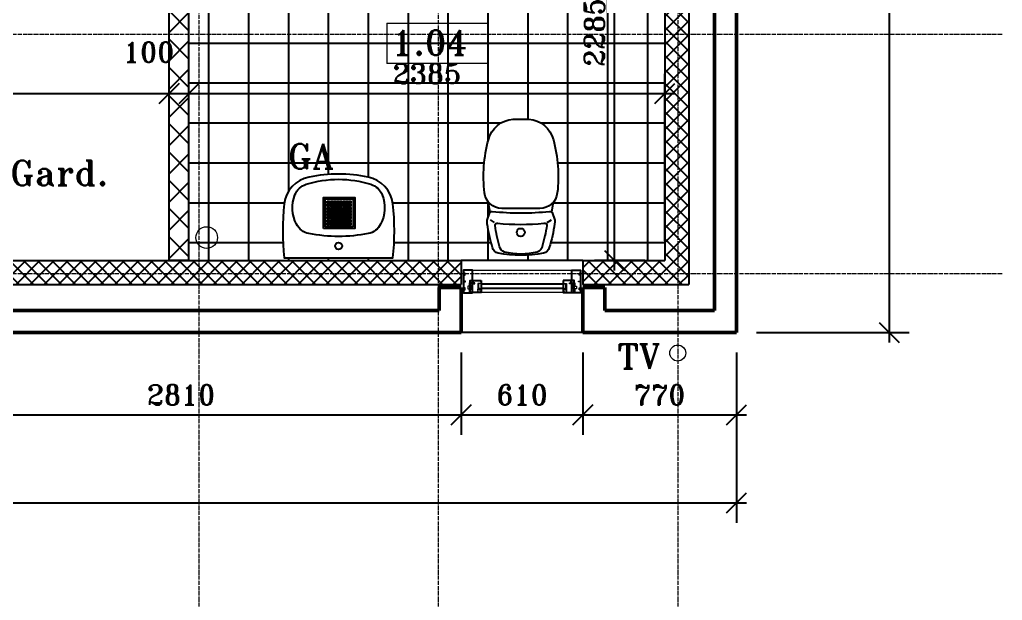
# Model space of a CAD drawing. Header units: millimetres. Extents: x -2 to 21000, y -2 to 14850.
# Drawn here: x 14258 to 19185, y 4951 to 7860 of the extents above; entities that cross this region are included whole.
import ezdxf

# ---------------------------------------------------------------- set-up
doc = ezdxf.new("R2010")
doc.units = ezdxf.units.MM
doc.linetypes.add('CENTERLINE', pattern=[27, 20, -3, 1, -3])
for name, color, linetype, lineweight in [('BETON', 1, 'Continuous', 25), ('DIM', 4, 'Continuous', 18), ('GASBETON', 2, 'Continuous', 25), ('MODUL', 8, 'CENTERLINE', 18), ('VINDUERDØRE', 6, 'Continuous', 18), ('YDER', 3, 'Continuous', 50)]:
    doc.layers.add(name, color=color, linetype=linetype, lineweight=lineweight)
for name, color, linetype in [('FLISER', 8, 'Continuous'), ('KONTUR', 7, 'Continuous'), ('SIGNATUR', 8, 'Continuous'), ('TEKST', 1, 'Continuous'), ('VVS', 191, 'Continuous')]:
    doc.layers.add(name, color=color, linetype=linetype)
doc.styles.add('ROMANT', font='romant.shx')
doc.dimstyles.new('MOLLEN', dxfattribs={"dimscale": 50, "dimtxt": 2, "dimasz": 2, "dimexe": 2, "dimexo": 2, "dimgap": 1, "dimtad": 1, "dimtoh": 1, "dimdec": 0, "dimzin": 0, "dimdsep": 46, "dimtxsty": 'ROMANT', "dimblk": 'OBLIQUE', "dimcen": 0, "dimdle": 1, "dimadec": 0, "dimazin": 0, "dimtfac": 1, "dimtdec": 0, "dimtix": 1, "dimtofl": 0, "dimtmove": 1, "dimatfit": 3, "dimldrblk": 'KRYDS', "dimfxl": 1, "dimtolj": 1, "dimtzin": 0, "dimarcsym": 0})
pattern_1 = [(45, (0, 0), (-35.35534, 35.35534), []), (135, (0, 0), (-35.35534, -35.35534), [])]

# ---------------------------------------------------------------- blocks, each defined once
blk = doc.blocks.new('_Oblique')
at = {"color": 0, "linetype": 'ByBlock', "lineweight": -2}
blk.add_line((-0.5, -0.5), (0.5, 0.5), dxfattribs=at)
blk = doc.blocks.new('*D79')
at = {"layer": 'DefPoints', "color": 0, "transparency": 16777216}
for p in [(17852.3, 10362.7), (17852.3, 6292.7), (18617.2, 6292.7)]:
    blk.add_point(p, dxfattribs=at)
at = {"layer": 'DIM', "color": 0, "lineweight": -2, "transparency": 16777216}
for p, q in [((18617.2, 10412.7), (18617.2, 6242.7)), ((17952.3, 10362.7), (18717.2, 10362.7)), ((17952.3, 6292.7), (18717.2, 6292.7))]:
    blk.add_line(p, q, dxfattribs=at)
at = {"layer": 'DIM', "color": 0, "lineweight": -2, "transparency": 16777216, "xscale": 100, "yscale": 100, "zscale": 100}
for p, rotation in [((18617.2, 10362.7), 90), ((18617.2, 6292.7), 270)]:
    blk.add_blockref('_Oblique', p, dxfattribs=dict(at, rotation=rotation))
at = {"layer": 'DIM', "color": 0, "transparency": 16777216, "insert": (18517.2, 8327.7), "char_height": 100, "attachment_point": 5, "rotation": 90, "style": 'ROMANT'}
blk.add_mtext('\\A1;4070', dxfattribs=at)
blk = doc.blocks.new('KRYDS')
at = {"color": 4}
for p, q in [((0, -1.5), (0, 1.5)), ((-1.5, 0), (1.5, 0))]:
    blk.add_line(p, q, dxfattribs=at)
blk.add_circle((0, 0), 0.75, dxfattribs=at)
blk = doc.blocks.new('*D80')
at = {"layer": 'DefPoints', "color": 0, "transparency": 16777216}
for p in [(2862.3, 6292.7), (17852.3, 5880.2), (17852.3, 5439.5)]:
    blk.add_point(p, dxfattribs=at)
at = {"layer": 'DIM', "color": 0, "lineweight": -2, "transparency": 16777216}
for p, q in [((2862.3, 6192.7), (2862.3, 5339.5)), ((17852.3, 5780.2), (17852.3, 5339.5)), ((2812.3, 5439.5), (17902.3, 5439.5))]:
    blk.add_line(p, q, dxfattribs=at)
at = {"layer": 'DIM', "color": 0, "lineweight": -2, "transparency": 16777216, "xscale": 100, "yscale": 100, "zscale": 100, "rotation": 180}
blk.add_blockref('_Oblique', (2862.3, 5439.5), dxfattribs=at)
at = {"layer": 'DIM', "color": 0, "lineweight": -2, "transparency": 16777216, "xscale": 100, "yscale": 100, "zscale": 100}
blk.add_blockref('_Oblique', (17852.3, 5439.5), dxfattribs=at)
at = {"layer": 'DIM', "color": 0, "transparency": 16777216, "insert": (10357.3, 5539.5), "char_height": 100, "attachment_point": 5, "style": 'ROMANT'}
blk.add_mtext('\\A1;14990', dxfattribs=at)
blk = doc.blocks.new('*D65')
at = {"layer": 'DefPoints', "color": 0, "transparency": 16777216}
for p in [(13662.3, 6292.7), (16472.3, 6292.7), (16472.3, 5880.2)]:
    blk.add_point(p, dxfattribs=at)
at = {"layer": 'DIM', "color": 0, "lineweight": -2, "transparency": 16777216}
for p, q in [((13662.3, 6192.7), (13662.3, 5780.2)), ((16472.3, 6192.7), (16472.3, 5780.2)), ((13612.3, 5880.2), (16522.3, 5880.2))]:
    blk.add_line(p, q, dxfattribs=at)
at = {"layer": 'DIM', "color": 0, "lineweight": -2, "transparency": 16777216, "xscale": 100, "yscale": 100, "zscale": 100, "rotation": 180}
blk.add_blockref('_Oblique', (13662.3, 5880.2), dxfattribs=at)
at = {"layer": 'DIM', "color": 0, "lineweight": -2, "transparency": 16777216, "xscale": 100, "yscale": 100, "zscale": 100}
blk.add_blockref('_Oblique', (16472.3, 5880.2), dxfattribs=at)
at = {"layer": 'DIM', "color": 0, "transparency": 16777216, "insert": (15067.3, 5980.2), "char_height": 100, "attachment_point": 5, "style": 'ROMANT'}
blk.add_mtext('\\A1;2810', dxfattribs=at)
blk = doc.blocks.new('*D66')
at = {"layer": 'DefPoints', "color": 0, "transparency": 16777216}
for p in [(16472.3, 6292.7), (17082.3, 6292.7), (17082.3, 5880.2)]:
    blk.add_point(p, dxfattribs=at)
at = {"layer": 'DIM', "color": 0, "lineweight": -2, "transparency": 16777216}
for p, q in [((16472.3, 6192.7), (16472.3, 5780.2)), ((17082.3, 6192.7), (17082.3, 5780.2)), ((16422.3, 5880.2), (17132.3, 5880.2))]:
    blk.add_line(p, q, dxfattribs=at)
at = {"layer": 'DIM', "color": 0, "lineweight": -2, "transparency": 16777216, "xscale": 100, "yscale": 100, "zscale": 100, "rotation": 180}
blk.add_blockref('_Oblique', (16472.3, 5880.2), dxfattribs=at)
at = {"layer": 'DIM', "color": 0, "lineweight": -2, "transparency": 16777216, "xscale": 100, "yscale": 100, "zscale": 100}
blk.add_blockref('_Oblique', (17082.3, 5880.2), dxfattribs=at)
at = {"layer": 'DIM', "color": 0, "transparency": 16777216, "insert": (16777.3, 5980.2), "char_height": 100, "attachment_point": 5, "style": 'ROMANT'}
blk.add_mtext('\\A1;610', dxfattribs=at)
blk = doc.blocks.new('*D67')
at = {"layer": 'DefPoints', "color": 0, "transparency": 16777216}
for p in [(17082.3, 6292.7), (17852.3, 6292.7), (17852.3, 5880.2)]:
    blk.add_point(p, dxfattribs=at)
at = {"layer": 'DIM', "color": 0, "lineweight": -2, "transparency": 16777216}
for p, q in [((17082.3, 6192.7), (17082.3, 5780.2)), ((17852.3, 6192.7), (17852.3, 5780.2)), ((17032.3, 5880.2), (17902.3, 5880.2))]:
    blk.add_line(p, q, dxfattribs=at)
at = {"layer": 'DIM', "color": 0, "lineweight": -2, "transparency": 16777216, "xscale": 100, "yscale": 100, "zscale": 100, "rotation": 180}
blk.add_blockref('_Oblique', (17082.3, 5880.2), dxfattribs=at)
at = {"layer": 'DIM', "color": 0, "lineweight": -2, "transparency": 16777216, "xscale": 100, "yscale": 100, "zscale": 100}
blk.add_blockref('_Oblique', (17852.3, 5880.2), dxfattribs=at)
at = {"layer": 'DIM', "color": 0, "transparency": 16777216, "insert": (17467.3, 5980.2), "char_height": 100, "attachment_point": 5, "style": 'ROMANT'}
blk.add_mtext('\\A1;770', dxfattribs=at)
blk = doc.blocks.new('*D16')
at = {"layer": 'DefPoints', "color": 0, "transparency": 16777216}
for p in [(17240.7, 8937.7), (17492.3, 8937.7), (17492.3, 6652.7)]:
    blk.add_point(p, dxfattribs=at)
at = {"layer": 'DIM', "color": 0, "lineweight": -2, "transparency": 16777216}
for p, q in [((17240.7, 6602.7), (17240.7, 8987.7)), ((17392.3, 8937.7), (17140.7, 8937.7)), ((17392.3, 6652.7), (17140.7, 6652.7))]:
    blk.add_line(p, q, dxfattribs=at)
at = {"layer": 'DIM', "color": 0, "lineweight": -2, "transparency": 16777216, "xscale": 100, "yscale": 100, "zscale": 100}
for p, rotation in [((17240.7, 8937.7), 90), ((17240.7, 6652.7), 270)]:
    blk.add_blockref('_Oblique', p, dxfattribs=dict(at, rotation=rotation))
at = {"layer": 'DIM', "color": 0, "transparency": 16777216, "insert": (17140.7, 7795.2), "char_height": 100, "attachment_point": 5, "rotation": 90, "style": 'ROMANT'}
blk.add_mtext('\\A1;2285', dxfattribs=at)
blk = doc.blocks.new('*D50')
at = {"layer": 'DefPoints', "color": 0, "transparency": 16777216}
for p in [(15007.3, 7489.1), (11617.3, 6652.7), (15007.3, 6652.7)]:
    blk.add_point(p, dxfattribs=at)
at = {"layer": 'DIM', "color": 0, "lineweight": -2, "transparency": 16777216}
for p, q in [((11617.3, 6752.7), (11617.3, 7589.1)), ((15007.3, 6752.7), (15007.3, 7589.1)), ((11567.3, 7489.1), (15057.3, 7489.1))]:
    blk.add_line(p, q, dxfattribs=at)
at = {"layer": 'DIM', "color": 0, "lineweight": -2, "transparency": 16777216, "xscale": 100, "yscale": 100, "zscale": 100, "rotation": 180}
blk.add_blockref('_Oblique', (11617.3, 7489.1), dxfattribs=at)
at = {"layer": 'DIM', "color": 0, "lineweight": -2, "transparency": 16777216, "xscale": 100, "yscale": 100, "zscale": 100}
blk.add_blockref('_Oblique', (15007.3, 7489.1), dxfattribs=at)
at = {"layer": 'DIM', "color": 0, "transparency": 16777216, "insert": (13312.3, 7589.1), "char_height": 100, "attachment_point": 5, "style": 'ROMANT'}
blk.add_mtext('\\A1;3390', dxfattribs=at)
blk = doc.blocks.new('*D51')
at = {"layer": 'DefPoints', "color": 0, "transparency": 16777216}
for p in [(15107.3, 7489.1), (15007.3, 6652.7), (15107.3, 6652.7)]:
    blk.add_point(p, dxfattribs=at)
at = {"layer": 'DIM', "color": 0, "lineweight": -2, "transparency": 16777216}
for p, q in [((15007.3, 6752.7), (15007.3, 7589.1)), ((15107.3, 6752.7), (15107.3, 7589.1)), ((14957.3, 7489.1), (15157.3, 7489.1))]:
    blk.add_line(p, q, dxfattribs=at)
at = {"layer": 'DIM', "color": 0, "lineweight": -2, "transparency": 16777216, "xscale": 100, "yscale": 100, "zscale": 100, "rotation": 180}
blk.add_blockref('_Oblique', (15007.3, 7489.1), dxfattribs=at)
at = {"layer": 'DIM', "color": 0, "lineweight": -2, "transparency": 16777216, "xscale": 100, "yscale": 100, "zscale": 100}
blk.add_blockref('_Oblique', (15107.3, 7489.1), dxfattribs=at)
at = {"layer": 'DIM', "color": 0, "transparency": 16777216, "insert": (14905, 7697.4), "char_height": 100, "attachment_point": 5, "style": 'ROMANT'}
blk.add_mtext('\\A1;100', dxfattribs=at)
blk = doc.blocks.new('*D52')
at = {"layer": 'DefPoints', "color": 0, "transparency": 16777216}
for p in [(17492.3, 7489.1), (15107.3, 6652.7), (17492.3, 6652.7)]:
    blk.add_point(p, dxfattribs=at)
at = {"layer": 'DIM', "color": 0, "lineweight": -2, "transparency": 16777216}
for p, q in [((15107.3, 6752.7), (15107.3, 7589.1)), ((17492.3, 6752.7), (17492.3, 7589.1)), ((15057.3, 7489.1), (17542.3, 7489.1))]:
    blk.add_line(p, q, dxfattribs=at)
at = {"layer": 'DIM', "color": 0, "lineweight": -2, "transparency": 16777216, "xscale": 100, "yscale": 100, "zscale": 100, "rotation": 180}
blk.add_blockref('_Oblique', (15107.3, 7489.1), dxfattribs=at)
at = {"layer": 'DIM', "color": 0, "lineweight": -2, "transparency": 16777216, "xscale": 100, "yscale": 100, "zscale": 100}
blk.add_blockref('_Oblique', (17492.3, 7489.1), dxfattribs=at)
at = {"layer": 'DIM', "color": 0, "transparency": 16777216, "insert": (16299.8, 7589.1), "char_height": 100, "attachment_point": 5, "style": 'ROMANT'}
blk.add_mtext('\\A1;2385', dxfattribs=at)
blk = doc.blocks.new('V610')
for p, q in [((-19.7, 99), (-19.7, 511)), ((3.3, 511), (3.3, 99))]:
    blk.add_line(p, q)
for points in [[(-41.5, 554), (71.5, 554), (71.5, 598), (-41.5, 598)], [(20, 511), (-40, 511), (-40, 566), (20, 566)], [(20, 99), (-40, 99), (-40, 44), (20, 44)], [(-41.5, 56), (71.5, 56), (71.5, 12), (-41.5, 12)]]:
    blk.add_lwpolyline(points, close=True)

msp = doc.modelspace()

# ---------------------------------------------------------------- hatches: boundary and pattern name
at = {"layer": 'SIGNATUR'}
h = msp.add_hatch(dxfattribs=at)
h.set_pattern_fill('_USER', color=256, scale=100, angle=45, style=0, double=1, pattern_type=0)
h.set_pattern_definition([(45, (0, 0), (-70.7107, 70.7107), []), (135, (0, 0), (-70.7107, -70.7107), [])])
h.paths.add_polyline_path([(11617.3, 9037.7), (11617.3, 8937.7), (12316.9, 8937.7), (12316.9, 9037.7)])
h.paths.add_polyline_path([(13712.3, 12522.7), (13592.3, 12522.7), (13592.3, 10173.1), (13712.3, 10173.1)])
h.paths.add_polyline_path([(17492.3, 8937.7), (17492.3, 9037.7), (14902.3, 9037.7), (14902.3, 8937.7), (15007.3, 8937.7), (15007.3, 8837.5), (15107.3, 8837.5), (15107.3, 8937.7)])
h.paths.add_polyline_path([(15107.3, 6652.7), (15007.3, 6652.7), (15007.3, 7927.5), (15107.3, 7927.5)])
edge = h.paths.add_edge_path()
edge.add_line((13592.3, 9037.7), (13592.3, 9263.1))
edge.add_line((13712.3, 9037.7), (13992.3, 9037.7))
edge.add_line((13712.3, 9263.1), (13712.2, 9037.7))
edge.add_line((13712.3, 9263.1), (13592.3, 9263.1))
edge.add_line((13226.9, 8937.7), (13226.9, 9037.7))
edge.add_line((15007.3, 7927.5), (15107.3, 7927.5))
edge.add_line((13226.9, 9037.7), (13592.3, 9037.7))
edge.add_line((13226.9, 8937.7), (13992.3, 8937.7))
edge.add_line((14902.3, 8937.7), (14902.3, 9037.7))
edge.add_line((13992.3, 8937.7), (13992.3, 9037.7))
h = msp.add_hatch(dxfattribs=at)
h.set_pattern_fill('_USER', color=256, scale=50, angle=45, style=0, double=1, pattern_type=0)
h.set_pattern_definition(pattern_1)
h.paths.add_polyline_path([(17082.3, 6652.7), (17492.3, 6652.7), (17492.3, 8937.7), (17492.3, 10362.7), (17612.3, 10362.7), (17612.3, 6532.7), (17082.3, 6532.7)])
edge = h.paths.add_edge_path(flags=17)
edge.add_line((17492.3, 10362.7), (17612.3, 10362.7))
edge.add_line((17492.3, 10362.7), (17492.3, 10272.7))
h = msp.add_hatch(dxfattribs=at)
h.set_pattern_fill('_USER', color=256, scale=50, angle=45, style=0, double=1, pattern_type=0)
h.set_pattern_definition(pattern_1)
h.paths.add_polyline_path([(16472.3, 6652.7), (16472.3, 6532.7), (13662.3, 6532.7), (13662.3, 6652.7), (15007.3, 6652.7)])
edge = h.paths.add_edge_path()
edge.add_line((16472.3, 6652.7), (16472.3, 6532.7))

# ---------------------------------------------------------------- linework, layer by layer
at = {"layer": 'BETON'}
for p, q in [((17612.3, 10362.7), (17612.3, 6532.7)), ((17492.3, 8937.7), (17492.3, 6652.7)), ((13662.3, 6652.7), (15007.3, 6652.7)), ((15007.3, 6652.7), (16472.3, 6652.7)), ((16472.3, 6652.7), (16472.3, 6532.7)), ((16472.3, 6652.7), (16472.3, 6532.7)), ((17082.3, 6652.7), (17082.3, 6532.7)), ((17082.3, 6652.7), (17492.3, 6652.7)), ((13662.3, 6532.7), (16472.3, 6532.7)), ((17082.3, 6532.7), (17612.3, 6532.7))]:
    msp.add_line(p, q, dxfattribs=at)
at = {"layer": 'DIM'}
for p, q in [((16099.2, 7841.6), (16604.1, 7841.6)), ((16099.2, 7841.6), (16099.2, 7640.3)), ((16604.1, 7841.6), (16604.1, 7640.3)), ((16604.1, 7640.3), (16099.2, 7640.3))]:
    msp.add_line(p, q, dxfattribs=at)
at = {"layer": 'FLISER'}
for p, q in [((15207.3, 6652.7), (15207.3, 8937.7)), ((15407.3, 6652.7), (15407.3, 8937.7)), ((15607.3, 7000.9), (15607.3, 8937.7)), ((15807.3, 7084.5), (15807.3, 8937.7)), ((16007.3, 7071.1), (16007.3, 8937.7)), ((16207.3, 6652.7), (16207.3, 8937.7)), ((16407.3, 6652.7), (16407.3, 8937.7)), ((16607.3, 7252.8), (16607.3, 8937.7)), ((16807.3, 7361), (16807.3, 8937.7)), ((17007.3, 6652.7), (17007.3, 8937.7)), ((17207.3, 6652.7), (17207.3, 8937.7)), ((17407.3, 6652.7), (17407.3, 8937.7)), ((15107.3, 7742.7), (17492.3, 7742.7)), ((15107.3, 7542.7), (17492.3, 7542.7)), ((15107.3, 7342.7), (16253.5, 7342.7)), ((16207.3, 7342.7), (16672, 7342.7)), ((16870.8, 7342.7), (17492.3, 7342.7)), ((15107.3, 7142.7), (16207.3, 7142.7)), ((16207.3, 7142.7), (16587.6, 7142.7)), ((16955.2, 7142.7), (17492.3, 7142.7)), ((15790.1, 6961.5), (15930.1, 6961.5)), ((15790.1, 6821.5), (15790.1, 6961.5)), ((15930.1, 6961.5), (15930.1, 6821.5)), ((16607.3, 6872.3), (16607.3, 6947.7)), ((15107.3, 6942.7), (15585.8, 6942.7)), ((16128.4, 6942.7), (16193.1, 6942.7)), ((16128.4, 6942.7), (16611.6, 6942.7)), ((16931.2, 6942.7), (17492.3, 6942.7)), ((15930.1, 6821.5), (15790.1, 6821.5)), ((16607.3, 6652.7), (16607.3, 6808.6)), ((15107.3, 6742.7), (15578.5, 6742.7)), ((16135.7, 6742.7), (16203.6, 6742.7)), ((16135.7, 6742.7), (16622.1, 6742.7)), ((16207.3, 6652.7), (16207.3, 6729)), ((16920.7, 6742.7), (17492.3, 6742.7)), ((15407.3, 6652.7), (15407.3, 6666.1)), ((15607.3, 6652.7), (15607.3, 6666.1)), ((15807.3, 6652.7), (15807.3, 6666.1)), ((16007.3, 6652.7), (16007.3, 6666.1)), ((16407.3, 6652.7), (16407.3, 6681.8)), ((16807.3, 6652.7), (16807.3, 6680.4))]:
    msp.add_line(p, q, dxfattribs=at)
msp.add_lwpolyline([(15782.1, 6813.5), (15782.1, 6969.5), (15938.1, 6969.5), (15938.1, 6813.5)], close=True, dxfattribs=at)
for points in [[(15800.6, 6950.5), (15810.6, 6950.5), (15810.6, 6940.5), (15800.6, 6940.5), (15800.6, 6950.5)], [(15816.1, 6950.5), (15826.1, 6950.5), (15826.1, 6940.5), (15816.1, 6940.5), (15816.1, 6950.5)], [(15831.6, 6950.5), (15841.6, 6950.5), (15841.6, 6940.5), (15831.6, 6940.5), (15831.6, 6950.5)], [(15847.1, 6950.5), (15857.1, 6950.5), (15857.1, 6940.5), (15847.1, 6940.5), (15847.1, 6950.5)], [(15862.6, 6950.5), (15872.6, 6950.5), (15872.6, 6940.5), (15862.6, 6940.5), (15862.6, 6950.5)], [(15878.1, 6950.5), (15888.1, 6950.5), (15888.1, 6940.5), (15878.1, 6940.5), (15878.1, 6950.5)], [(15893.6, 6950.5), (15903.6, 6950.5), (15903.6, 6940.5), (15893.6, 6940.5), (15893.6, 6950.5)], [(15909.1, 6950.5), (15919.1, 6950.5), (15919.1, 6940.5), (15909.1, 6940.5), (15909.1, 6950.5)], [(15800.6, 6935), (15810.6, 6935), (15810.6, 6925), (15800.6, 6925), (15800.6, 6935)], [(15800.6, 6919.5), (15810.6, 6919.5), (15810.6, 6909.5), (15800.6, 6909.5), (15800.6, 6919.5)], [(15800.6, 6904), (15810.6, 6904), (15810.6, 6894), (15800.6, 6894), (15800.6, 6904)], [(15816.1, 6935), (15826.1, 6935), (15826.1, 6925), (15816.1, 6925), (15816.1, 6935)], [(15816.1, 6919.5), (15826.1, 6919.5), (15826.1, 6909.5), (15816.1, 6909.5), (15816.1, 6919.5)], [(15816.1, 6904), (15826.1, 6904), (15826.1, 6894), (15816.1, 6894), (15816.1, 6904)], [(15831.6, 6935), (15841.6, 6935), (15841.6, 6925), (15831.6, 6925), (15831.6, 6935)], [(15831.6, 6919.5), (15841.6, 6919.5), (15841.6, 6909.5), (15831.6, 6909.5), (15831.6, 6919.5)], [(15831.6, 6904), (15841.6, 6904), (15841.6, 6894), (15831.6, 6894), (15831.6, 6904)], [(15847.1, 6935), (15857.1, 6935), (15857.1, 6925), (15847.1, 6925), (15847.1, 6935)], [(15847.1, 6919.5), (15857.1, 6919.5), (15857.1, 6909.5), (15847.1, 6909.5), (15847.1, 6919.5)], [(15847.1, 6904), (15857.1, 6904), (15857.1, 6894), (15847.1, 6894), (15847.1, 6904)], [(15862.6, 6935), (15872.6, 6935), (15872.6, 6925), (15862.6, 6925), (15862.6, 6935)], [(15862.6, 6919.5), (15872.6, 6919.5), (15872.6, 6909.5), (15862.6, 6909.5), (15862.6, 6919.5)], [(15862.6, 6904), (15872.6, 6904), (15872.6, 6894), (15862.6, 6894), (15862.6, 6904)], [(15878.1, 6935), (15888.1, 6935), (15888.1, 6925), (15878.1, 6925), (15878.1, 6935)], [(15878.1, 6919.5), (15888.1, 6919.5), (15888.1, 6909.5), (15878.1, 6909.5), (15878.1, 6919.5)], [(15878.1, 6904), (15888.1, 6904), (15888.1, 6894), (15878.1, 6894), (15878.1, 6904)], [(15893.6, 6935), (15903.6, 6935), (15903.6, 6925), (15893.6, 6925), (15893.6, 6935)], [(15893.6, 6919.5), (15903.6, 6919.5), (15903.6, 6909.5), (15893.6, 6909.5), (15893.6, 6919.5)], [(15893.6, 6904), (15903.6, 6904), (15903.6, 6894), (15893.6, 6894), (15893.6, 6904)], [(15909.1, 6935), (15919.1, 6935), (15919.1, 6925), (15909.1, 6925), (15909.1, 6935)], [(15909.1, 6919.5), (15919.1, 6919.5), (15919.1, 6909.5), (15909.1, 6909.5), (15909.1, 6919.5)], [(15909.1, 6904), (15919.1, 6904), (15919.1, 6894), (15909.1, 6894), (15909.1, 6904)], [(15800.6, 6888.5), (15810.6, 6888.5), (15810.6, 6878.5), (15800.6, 6878.5), (15800.6, 6888.5)], [(15800.6, 6873), (15810.6, 6873), (15810.6, 6863), (15800.6, 6863), (15800.6, 6873)], [(15800.6, 6857.5), (15810.6, 6857.5), (15810.6, 6847.5), (15800.6, 6847.5), (15800.6, 6857.5)], [(15816.1, 6888.5), (15826.1, 6888.5), (15826.1, 6878.5), (15816.1, 6878.5), (15816.1, 6888.5)], [(15816.1, 6873), (15826.1, 6873), (15826.1, 6863), (15816.1, 6863), (15816.1, 6873)], [(15816.1, 6857.5), (15826.1, 6857.5), (15826.1, 6847.5), (15816.1, 6847.5), (15816.1, 6857.5)], [(15831.6, 6888.5), (15841.6, 6888.5), (15841.6, 6878.5), (15831.6, 6878.5), (15831.6, 6888.5)], [(15831.6, 6873), (15841.6, 6873), (15841.6, 6863), (15831.6, 6863), (15831.6, 6873)], [(15831.6, 6857.5), (15841.6, 6857.5), (15841.6, 6847.5), (15831.6, 6847.5), (15831.6, 6857.5)], [(15847.1, 6888.5), (15857.1, 6888.5), (15857.1, 6878.5), (15847.1, 6878.5), (15847.1, 6888.5)], [(15847.1, 6873), (15857.1, 6873), (15857.1, 6863), (15847.1, 6863), (15847.1, 6873)], [(15847.1, 6857.5), (15857.1, 6857.5), (15857.1, 6847.5), (15847.1, 6847.5), (15847.1, 6857.5)], [(15862.6, 6888.5), (15872.6, 6888.5), (15872.6, 6878.5), (15862.6, 6878.5), (15862.6, 6888.5)], [(15862.6, 6873), (15872.6, 6873), (15872.6, 6863), (15862.6, 6863), (15862.6, 6873)], [(15862.6, 6857.5), (15872.6, 6857.5), (15872.6, 6847.5), (15862.6, 6847.5), (15862.6, 6857.5)], [(15878.1, 6888.5), (15888.1, 6888.5), (15888.1, 6878.5), (15878.1, 6878.5), (15878.1, 6888.5)], [(15878.1, 6873), (15888.1, 6873), (15888.1, 6863), (15878.1, 6863), (15878.1, 6873)], [(15878.1, 6857.5), (15888.1, 6857.5), (15888.1, 6847.5), (15878.1, 6847.5), (15878.1, 6857.5)], [(15893.6, 6888.5), (15903.6, 6888.5), (15903.6, 6878.5), (15893.6, 6878.5), (15893.6, 6888.5)], [(15893.6, 6873), (15903.6, 6873), (15903.6, 6863), (15893.6, 6863), (15893.6, 6873)], [(15893.6, 6857.5), (15903.6, 6857.5), (15903.6, 6847.5), (15893.6, 6847.5), (15893.6, 6857.5)], [(15909.1, 6888.5), (15919.1, 6888.5), (15919.1, 6878.5), (15909.1, 6878.5), (15909.1, 6888.5)], [(15909.1, 6873), (15919.1, 6873), (15919.1, 6863), (15909.1, 6863), (15909.1, 6873)], [(15909.1, 6857.5), (15919.1, 6857.5), (15919.1, 6847.5), (15909.1, 6847.5), (15909.1, 6857.5)], [(15800.6, 6842), (15810.6, 6842), (15810.6, 6832), (15800.6, 6832), (15800.6, 6842)], [(15816.1, 6842), (15826.1, 6842), (15826.1, 6832), (15816.1, 6832), (15816.1, 6842)], [(15831.6, 6842), (15841.6, 6842), (15841.6, 6832), (15831.6, 6832), (15831.6, 6842)], [(15847.1, 6842), (15857.1, 6842), (15857.1, 6832), (15847.1, 6832), (15847.1, 6842)], [(15862.6, 6842), (15872.6, 6842), (15872.6, 6832), (15862.6, 6832), (15862.6, 6842)], [(15878.1, 6842), (15888.1, 6842), (15888.1, 6832), (15878.1, 6832), (15878.1, 6842)], [(15893.6, 6842), (15903.6, 6842), (15903.6, 6832), (15893.6, 6832), (15893.6, 6842)], [(15909.1, 6842), (15919.1, 6842), (15919.1, 6832), (15909.1, 6832), (15909.1, 6842)]]:
    msp.add_lwpolyline(points, dxfattribs=at)
at = {"layer": 'GASBETON'}
for p, q in [((15007.3, 6652.7), (15007.3, 7927.5)), ((15107.3, 6652.7), (15107.3, 7927.5)), ((15107.3, 6652.7), (15007.3, 6652.7))]:
    msp.add_line(p, q, dxfattribs=at)
at = {"layer": 'KONTUR'}
for p, q in [((17082.3, 6652.7), (16472.3, 6652.7)), ((17082.3, 6292.7), (16472.3, 6292.7))]:
    msp.add_line(p, q, dxfattribs=at)
at = {"layer": 'MODUL'}
for p, q in [((15157.3, 13958.9), (15157.3, 4656.1)), ((15157.3, 13958.9), (15157.3, 4656.1)), ((16357.3, 13958.9), (16357.3, 4656.1)), ((17557.3, 13958.9), (17557.3, 4656.1)), ((1208.3, 7787.7), (19184.9, 7787.7)), ((1208.3, 6587.7), (19184.9, 6587.7))]:
    msp.add_line(p, q, dxfattribs=at)
at = {"layer": 'VINDUERDØRE'}
for p, q in [((16525.3, 6604.2), (17029.3, 6604.2)), ((16559.4, 6536), (16559.4, 6513)), ((16559.4, 6513), (16995.3, 6513)), ((16561.4, 6539), (16561.4, 6536)), ((16571.4, 6539), (16571.4, 6536)), ((16571.4, 6536), (16995.3, 6536)), ((16983.3, 6539), (16983.3, 6536)), ((16993.3, 6539), (16993.3, 6536)), ((16995.3, 6536), (16995.3, 6513)), ((17002.3, 6492.7), (16552.4, 6492.7))]:
    msp.add_line(p, q, dxfattribs=at)
for points in [[(16509.4, 6491.2), (16487.3, 6491.2, -0.414214), (16484.3, 6494.2), (16484.3, 6496.9), (16486.8, 6506.2), (16491.3, 6506.2), (16491.3, 6516.2), (16484.3, 6516.2), (16484.3, 6546.2), (16494.3, 6546.2), (16494.3, 6549.2), (16484.3, 6549.2), (16484.3, 6579.2), (16491.3, 6579.2), (16491.3, 6589.2), (16486.8, 6589.2), (16484.3, 6598.5), (16484.3, 6601.2, -0.414214), (16487.3, 6604.2), (16525.3, 6604.2, -0.414214), (16528.3, 6601.2), (16528.3, 6542.7, -0.414214), (16526.8, 6541.2), (16512.3, 6541.2), (16512.3, 6524.6), (16505.3, 6524.6), (16505.3, 6512.2), (16512.3, 6512.2), (16512.3, 6493.8, -0.378866)], [(17045.3, 6491.2), (17067.3, 6491.2, 0.414214), (17070.3, 6494.2), (17070.3, 6496.9), (17067.8, 6506.2), (17063.3, 6506.2), (17063.3, 6516.2), (17070.3, 6516.2), (17070.3, 6546.2), (17060.3, 6546.2), (17060.3, 6549.2), (17070.3, 6549.2), (17070.3, 6579.2), (17063.3, 6579.2), (17063.3, 6589.2), (17067.8, 6589.2), (17070.3, 6598.5), (17070.3, 6601.2, 0.414214), (17067.3, 6604.2), (17029.3, 6604.2, 0.414214), (17026.3, 6601.2), (17026.3, 6542.7, 0.414214), (17027.8, 6541.2), (17042.3, 6541.2), (17042.3, 6524.6), (17049.3, 6524.6), (17049.3, 6512.2), (17042.3, 6512.2), (17042.3, 6493.8, 0.378866)], [(16516.3, 6498.7), (16519.3, 6499), (16519.3, 6502.4), (16516.3, 6502.7), (16516.3, 6509.7), (16522.3, 6509.7), (16522.3, 6527), (16519.3, 6527), (16519.3, 6534.2, -0.414214), (16521.3, 6536.2), (16540.3, 6536.2), (16540.3, 6541.2), (16532.8, 6541.2), (16532.8, 6549.7, -0.414214), (16535.8, 6552.7), (16566.3, 6552.7, -0.354119), (16569.2, 6550.3), (16571.4, 6540.2, -0.476976), (16570.4, 6539), (16555.3, 6539), (16555.3, 6495.3, -0.378866), (16552.4, 6492.7), (16519.3, 6492.7, -0.414214), (16516.3, 6495.7)], [(17038.3, 6498.7), (17035.3, 6499), (17035.3, 6502.4), (17038.3, 6502.7), (17038.3, 6509.7), (17032.3, 6509.7), (17032.3, 6527), (17035.3, 6527), (17035.3, 6534.2, 0.414214), (17033.3, 6536.2), (17014.3, 6536.2), (17014.3, 6541.2), (17021.8, 6541.2), (17021.8, 6549.7, 0.414214), (17018.8, 6552.7), (16988.4, 6552.7, 0.354119), (16985.5, 6550.3), (16983.3, 6540.2, 0.476976), (16984.3, 6539), (16999.3, 6539), (16999.3, 6495.3, 0.378866), (17002.3, 6492.7), (17035.3, 6492.7, 0.414214), (17038.3, 6495.7)], [(16555.3, 6505), (16555.3, 6510), (16562.5, 6510), (16562.5, 6505.8), (16566.1, 6505.8), (16566.1, 6510), (16571.3, 6510), (16567.1, 6496.1, -0.329751), (16564.2, 6494), (16561.3, 6494, -0.365977), (16558.4, 6496.5), (16555.3, 6496.5), (16555.3, 6501), (16556.8, 6501), (16556.8, 6505)], [(16560.3, 6512), (16560.3, 6510), (16563, 6510), (16563.5, 6509), (16562.9, 6509.2, 0.548619), (16562.6, 6509), (16562.6, 6508.9, 0.291473), (16562.8, 6508.6), (16563.5, 6508.3), (16563.5, 6507.5), (16562.9, 6507.8, 0.548619), (16562.6, 6507.5), (16562.6, 6507.4, 0.291473), (16562.8, 6507.2), (16564.3, 6506.5), (16566, 6507.3, 0.291473), (16566.1, 6507.5), (16566.1, 6507.6, 0.548619), (16565.8, 6507.8), (16565.1, 6507.5), (16565.1, 6508.3), (16566, 6508.7, 0.291473), (16566.1, 6509), (16566.1, 6509.1, 0.548619), (16565.8, 6509.3), (16565.1, 6509), (16565.6, 6510), (16571.3, 6510), (16571.1, 6509.1, 0.482267), (16571.2, 6509), (16571.3, 6509, 0.386642), (16571.5, 6509.1, -0.041462), (16571.9, 6510.5, -0.253532), (16573.5, 6512.7, 0.40376), (16573.6, 6512.8), (16573.5, 6512.9, 0.306179), (16573.4, 6513, 0.216676), (16570.3, 6511.4, -0.229394), (16570.1, 6511.3), (16569.1, 6511.3, -0.608413), (16568.9, 6511.7, -0.133895), (16570, 6512.7, 0.40376), (16570.1, 6512.8), (16570, 6512.9, 0.306179), (16569.9, 6513, 0.216676), (16566.9, 6511.4, -0.229394), (16566.6, 6511.3), (16566.4, 6511.3, -0.432652), (16565.8, 6511.9, 0.432652), (16564.8, 6513), (16561.3, 6513, 0.414214)], [(16994.4, 6512), (16994.4, 6510), (16991.7, 6510), (16991.2, 6509), (16991.7, 6509.2, -0.548619), (16992.1, 6509), (16992.1, 6508.9, -0.291473), (16991.9, 6508.6), (16991.2, 6508.3), (16991.2, 6507.5), (16991.7, 6507.8, -0.548619), (16992.1, 6507.5), (16992.1, 6507.4, -0.291473), (16991.9, 6507.2), (16990.4, 6506.5), (16988.7, 6507.3, -0.291473), (16988.5, 6507.5), (16988.5, 6507.6, -0.548619), (16988.9, 6507.8), (16989.6, 6507.5), (16989.6, 6508.3), (16988.7, 6508.7, -0.291473), (16988.5, 6509), (16988.5, 6509.1, -0.548619), (16988.9, 6509.3), (16989.6, 6509), (16989.1, 6510), (16983.3, 6510), (16983.6, 6509.1, -0.482267), (16983.5, 6509), (16983.3, 6509, -0.386642), (16983.2, 6509.1, 0.041462), (16982.8, 6510.5, 0.253532), (16981.2, 6512.7, -0.40376), (16981.1, 6512.8), (16981.2, 6512.9, -0.306179), (16981.3, 6513, -0.216676), (16984.3, 6511.4, 0.229394), (16984.6, 6511.3), (16985.6, 6511.3, 0.608413), (16985.8, 6511.7, 0.133895), (16984.7, 6512.7, -0.40376), (16984.6, 6512.8), (16984.7, 6512.9, -0.306179), (16984.8, 6513, -0.216676), (16987.8, 6511.4, 0.229394), (16988.1, 6511.3), (16988.3, 6511.3, 0.432652), (16988.9, 6511.9, -0.432652), (16989.9, 6513), (16993.4, 6513, -0.414214)], [(16999.3, 6505), (16999.3, 6510), (16992.1, 6510), (16992.1, 6505.8), (16988.5, 6505.8), (16988.5, 6510), (16983.3, 6510), (16987.6, 6496.1, 0.329751), (16990.5, 6494), (16993.3, 6494, 0.365977), (16996.3, 6496.5), (16999.3, 6496.5), (16999.3, 6501), (16997.8, 6501), (16997.8, 6505)]]:
    msp.add_lwpolyline(points, format="xyb", close=True, dxfattribs=at)
for points in [[(16534.2, 6541.1, 0.414214), (16534.2, 6540.7), (16536.1, 6538.1, -0.628146), (16535.9, 6537.6), (16533.7, 6537.6, -0.421557), (16532.7, 6538.7), (16532.8, 6542.5, 0.414214), (16532.7, 6542.6), (16532.6, 6542.6, 0.414214), (16531.8, 6541.9), (16531.7, 6538.6, -0.406908), (16530.7, 6537.6), (16524.1, 6537.6, -0.414214), (16523.1, 6538.6), (16523.1, 6538.8, -0.322799), (16523.7, 6539.8, -0.044021), (16527.6, 6540.3, 0.352922), (16528, 6541, 0.386143), (16527.6, 6541.2, 0.055824), (16522.6, 6540.4, 0.342429), (16521.9, 6539.5), (16521.9, 6536.2), (16538.6, 6536.2, 0.414214), (16539.4, 6537), (16539.4, 6537.6, 0.116544), (16539.3, 6537.7), (16536.7, 6541.1, 0.414214), (16536.3, 6541.1, 0.414223), (16536.3, 6540.7), (16538.2, 6538.1, -0.628146), (16538, 6537.6), (16537.2, 6537.6), (16534.6, 6541.1, 0.414214), (16534.2, 6541.1)], [(17020.5, 6541.1, -0.414214), (17020.5, 6540.7), (17018.6, 6538.1, 0.628146), (17018.8, 6537.6), (17020.9, 6537.6, 0.421557), (17021.9, 6538.7), (17021.8, 6542.5, -0.414214), (17022, 6542.6), (17022, 6542.6, -0.414214), (17022.9, 6541.9), (17022.9, 6538.6, 0.406908), (17023.9, 6537.6), (17030.6, 6537.6, 0.414214), (17031.6, 6538.6), (17031.6, 6538.8, 0.322799), (17031, 6539.8, 0.044021), (17027.1, 6540.3, -0.352922), (17026.7, 6541, -0.386143), (17027, 6541.2, -0.055824), (17032.1, 6540.4, -0.342429), (17032.8, 6539.5), (17032.8, 6536.2), (17016.1, 6536.2, -0.414214), (17015.3, 6537), (17015.3, 6537.6, -0.116544), (17015.4, 6537.7), (17018, 6541.1, -0.414214), (17018.4, 6541.1, -0.414223), (17018.4, 6540.7), (17016.5, 6538.1, 0.628146), (17016.7, 6537.6), (17017.4, 6537.6), (17020.1, 6541.1, -0.414214), (17020.5, 6541.1)]]:
    msp.add_lwpolyline(points, format="xyb", dxfattribs=at)
at = {"layer": 'VINDUERDØRE', "const_width": 0.5}
for points in [[(16571.4, 6531.8), (16564.1, 6531.8), (16561.9, 6529.5), (16561.9, 6519.5), (16564.1, 6517.3), (16571.4, 6517.3)], [(16983.3, 6531.8), (16990.6, 6531.8), (16992.8, 6529.5), (16992.8, 6519.5), (16990.6, 6517.3), (16983.3, 6517.3)]]:
    msp.add_lwpolyline(points, close=True, dxfattribs=at)
at = {"layer": 'VINDUERDØRE'}
for centre, radius in [((15196, 6768.1), 54.3), ((17557.3, 6190), 40)]:
    msp.add_circle(centre, radius, dxfattribs=at)
for points in [[(16561.4, 6539), (16561.4, 6536), (16571.4, 6539), (16571.4, 6536)], [(16993.3, 6539), (16993.3, 6536), (16983.3, 6539), (16983.3, 6536)]]:
    msp.add_solid(points, dxfattribs=at)
at = {"layer": 'VVS'}
for p, q in [((16616.4, 6895.1), (16607.5, 6947.5)), ((16926.4, 6895.1), (16935.3, 6947.5)), ((16639.5, 6843.4), (16618.5, 6856.3)), ((16903.4, 6843.4), (16924.3, 6856.3))]:
    msp.add_line(p, q, dxfattribs=at)
for points in [[(16866.9, 6914.5), (16675.9, 6914.5, -0.380436), (16589, 6991.8, -0.095668), (16608.8, 7258.2, -0.32992), (16732.4, 7360.8, -0.027716), (16810.4, 7360.8, -0.32992), (16934, 7258.2, -0.095668), (16953.8, 6991.8, -0.380436)], [(16129.2, 6936.9, 0.325463), (16005, 7071.5, 0.098494), (15709.3, 7071.5, 0.325463), (15585, 6936.9, 0.057587), (15584.8, 6666.1), (16129.4, 6666.1, 0.057587)], [(16005.6, 6788.3, -0.097092), (15708.6, 6788.3, -0.22852), (15646.1, 6835.2, -0.216242), (15638.3, 6982.1, -0.226433), (15694.9, 7035, -0.154619), (16019.3, 7035, -0.226433), (16075.9, 6982.1, -0.216242), (16068.2, 6835.2, -0.22852)], [(16885, 6689.9, -0.092778), (16657.8, 6689.9, -0.30167), (16629.1, 6717.8, -0.034525), (16602.6, 6836.8, -0.131858), (16603.5, 6861.2), (16613, 6888.5, -0.382656), (16628, 6899.4, 0.052943), (16914.8, 6899.4, -0.382656), (16929.9, 6888.5), (16939.3, 6861.2, -0.131858), (16940.2, 6836.8, -0.034525), (16913.7, 6717.8, -0.30167)]]:
    msp.add_lwpolyline(points, format="xyb", close=True, dxfattribs=at)
msp.add_lwpolyline([(16654, 6840.5, 0.052364), (16887, 6840.5, -0.582874), (16901.4, 6828.9, -0.027856), (16878.5, 6724, -0.306531), (16853.5, 6695.9, -0.124606), (16689.3, 6695.9, -0.306531), (16664.3, 6724, -0.027856), (16641.4, 6828.9, -0.582874), (16655.9, 6840.5)], format="xyb", dxfattribs=at)
for centre, radius in [((15857.1, 6846.1), 32), ((15857.1, 6846.1), 20), ((16770.5, 6794.4), 20), ((15857.1, 6726.1), 17.5)]:
    msp.add_circle(centre, radius, dxfattribs=at)
at = {"layer": 'YDER'}
for p, q in [((17852.3, 6292.7), (17852.3, 10362.7)), ((17742.3, 10252.7), (17742.3, 6402.7)), ((16362.3, 6517.7), (16362.3, 6402.7)), ((16472.3, 6517.7), (16362.3, 6517.7)), ((16472.3, 6517.7), (16472.3, 6292.7)), ((16472.3, 6292.7), (16472.3, 6517.7)), ((16472.3, 6517.7), (16472.3, 6292.7)), ((16472.3, 6517.7), (16472.3, 6292.7)), ((16472.3, 6517.7), (16472.3, 6292.7)), ((17082.3, 6517.7), (17082.3, 6292.7)), ((17082.3, 6292.7), (17082.3, 6517.7)), ((17192.3, 6517.7), (17082.3, 6517.7)), ((17192.3, 6402.7), (17192.3, 6517.7)), ((16362.3, 6402.7), (13772.3, 6402.7)), ((17742.3, 6402.7), (17192.3, 6402.7)), ((13662.3, 6292.7), (16472.3, 6292.7)), ((17082.3, 6292.7), (17852.3, 6292.7))]:
    msp.add_line(p, q, dxfattribs=at)

# ---------------------------------------------------------------- block references
at = {"rotation": 90}
msp.add_blockref('V610', (17082.3, 6532.7), dxfattribs=at)

# ---------------------------------------------------------------- texts
at = {"layer": 'TEKST', "style": 'ROMANT'}
for s, p in [('1.04', (16124.2, 7681.8)), ('GA', (15602.8, 7112.6)), ('Gard.', (14210.7, 7029)), ('TV', (17255.5, 6110))]:
    msp.add_text(s, height=125, dxfattribs=at).set_placement(p)

# ---------------------------------------------------------------- dimensions: what is measured, and where the dimension line sits
at = {"layer": 'DIM'}
for base, p1, p2, picture, middle in [((18617.2, 6292.7), (17852.3, 10362.7), (17852.3, 6292.7), '*D79', (18517.2, 8327.7)), ((17240.7, 8937.7), (17492.3, 6652.7), (17492.3, 8937.7), '*D16', (17140.7, 7795.2))]:
    dim = msp.add_linear_dim(base=base, p1=p1, p2=p2, angle=90, dimstyle='MOLLEN', dxfattribs=at)
    dim.commit()
    dim.dimension.update_dxf_attribs({"geometry": picture, "text_midpoint": middle})
dim = msp.add_linear_dim(base=(15107.3, 7489.1), p1=(15007.3, 6652.7), p2=(15107.3, 6652.7), dimstyle='MOLLEN', dxfattribs=at)
dim.commit()
dim.dimension.update_dxf_attribs({"geometry": '*D51', "text_midpoint": (14905, 7597.4), "dimtype": 160})
for base, p1, p2, picture, middle in [((15007.3, 7489.1), (11617.3, 6652.7), (15007.3, 6652.7), '*D50', (13312.3, 7589.1)), ((17492.3, 7489.1), (15107.3, 6652.7), (17492.3, 6652.7), '*D52', (16299.8, 7589.1)), ((17852.3, 5439.5), (2862.3, 6292.7), (17852.3, 5880.2), '*D80', (10357.3, 5539.5)), ((16472.3, 5880.2), (13662.3, 6292.7), (16472.3, 6292.7), '*D65', (15067.3, 5980.2)), ((17082.3, 5880.2), (16472.3, 6292.7), (17082.3, 6292.7), '*D66', (16777.3, 5980.2)), ((17852.3, 5880.2), (17082.3, 6292.7), (17852.3, 6292.7), '*D67', (17467.3, 5980.2))]:
    dim = msp.add_linear_dim(base=base, p1=p1, p2=p2, dimstyle='MOLLEN', dxfattribs=at)
    dim.commit()
    dim.dimension.update_dxf_attribs({"geometry": picture, "text_midpoint": middle})

doc.saveas('drawing.dxf')
